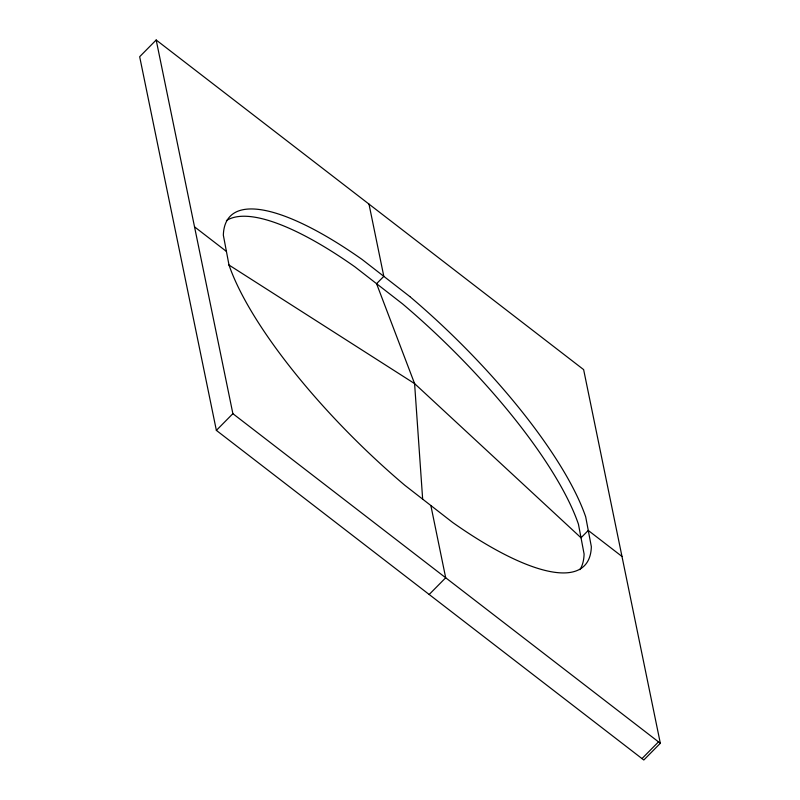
<?xml version="1.0" encoding="UTF-8"?>
<svg xmlns="http://www.w3.org/2000/svg" width="800" height="800" viewBox="0 0 800 800"><rect width="100%" height="100%" fill="white"/><g stroke="black" fill="none" stroke-linecap="round" stroke-linejoin="round"><path stroke-width="1.2" d="M156.18 40L139.67 56.72L216.37 430.39L643.82 760L660.33 743.28L583.63 369.61L156.18 40L232.88 413.67L660.33 743.28M216.37 430.39L232.88 413.67M429.18 594.49L445.69 577.77L430.86 505.53M641.99 758.59L658.51 741.87M228.62 264.8L414.59 383.6L581.02 537.79L588.27 530.45L621.98 556.45M194.53 226.84L226.41 251.42M368.99 204.1L383.82 276.35L376.57 283.69L414.59 383.6L422.66 499.19M226.4 220.65A248.85 71.33 44.6 0 1 354.86 266.81L402.56 303.89A248.85 71.33 44.6 0 1 578.46 524.26L584.09 553.99A248.85 71.33 44.6 0 1 579.91 569.67M409.81 296.55L362.11 259.47A248.85 71.33 44.6 0 0 223.35 235.22L228.98 264.95A248.85 71.33 44.6 0 0 404.87 485.32L452.58 522.41A248.85 71.33 44.6 0 0 591.34 546.65L585.71 516.92A248.85 71.33 44.6 0 0 409.81 296.55"/></g></svg>
